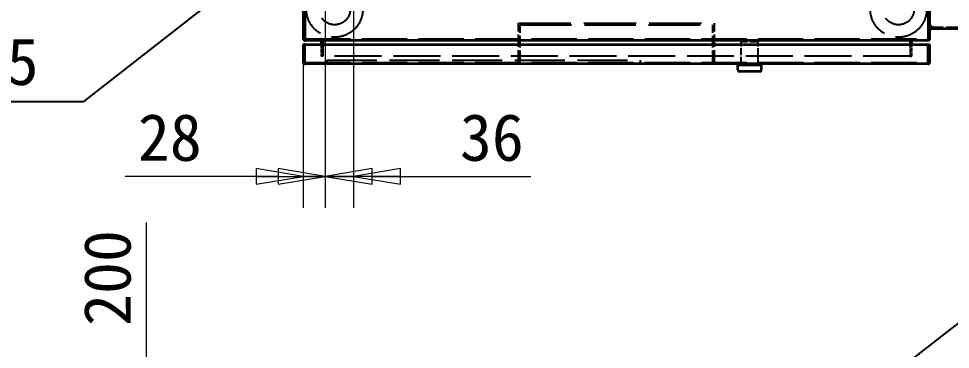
# Model space of a CAD drawing. Header units: millimetres. Extents: x 200 to 5740, y 200 to 4000.
# Drawn here: x 1485 to 2675, y 2696 to 3118 of the extents above; entities that cross this region are included whole.
import ezdxf

# ---------------------------------------------------------------- set-up
doc = ezdxf.new("R2010")
doc.units = ezdxf.units.MM
doc.header["$LTSCALE"] = 20
doc.linetypes.add('DASHED', pattern=[0.2067, 0.1654, -0.0413])
for name, color, linetype, lineweight in [('可見 (ISO)', 7, 'Continuous', 35), ('標註 (ISO)', 7, 'Continuous', 18), ('符號 (ISO)', 7, 'Continuous', 25), ('隱藏 (ISO)', 7, 'DASHED', 25)]:
    doc.layers.add(name, color=color, linetype=linetype, lineweight=lineweight)
doc.styles.add('註記文字 (JIS)', font='kaiu.ttf')
doc.dimstyles.new('預設 (JIS)', dxfattribs={"dimscale": 20, "dimtxt": 3, "dimasz": 3, "dimexe": 2, "dimexo": 1, "dimgap": 0.8, "dimtad": 1, "dimrnd": 1e-08, "dimdsep": 46, "dimtxsty": '註記文字 (JIS)', "dimblk": 'Filled-1', "dimcen": 0.09, "dimdle": 10, "dimclrd": 256, "dimclre": 256, "dimclrt": 256, "dimadec": 0, "dimazin": 2, "dimtfac": 0.833333, "dimtmove": 0, "dimatfit": 3, "dimfxl": 0, "dimtolj": 1, "dimtzin": 0, "dimlwd": -1, "dimlwe": -1, "dimarcsym": 0})
doc.dimstyles.new('預設 (JIS)$7', dxfattribs={"dimscale": 20, "dimtxt": 3, "dimasz": 2.5, "dimexe": 2, "dimexo": 1, "dimgap": 0.8, "dimtad": 1, "dimrnd": 1e-08, "dimdsep": 46, "dimtxsty": '註記文字 (JIS)', "dimblk": 'Filled-1', "dimcen": 0.09, "dimdle": 10, "dimclrd": 256, "dimclre": 256, "dimclrt": 256, "dimadec": 0, "dimazin": 2, "dimtfac": 0.833333, "dimtmove": 0, "dimatfit": 3, "dimfxl": 0, "dimtolj": 1, "dimtzin": 0, "dimlwd": -1, "dimlwe": -1, "dimarcsym": 0})

# ---------------------------------------------------------------- blocks, each defined once
blk = doc.blocks.new('Filled-1')
at = {"color": 0}
for p, q in [((0, 0), (-1, 0.167)), ((-1, 0.167), (-1, -0.167)), ((-1, 0), (0, 0)), ((-1, -0.167), (0, 0))]:
    blk.add_line(p, q, dxfattribs=at)
at = {"color": 0, "flags": 128}
blk.add_lwpolyline([(-1, -0.167), (0, 0)], dxfattribs=at)
at = {"color": 0}
blk.add_solid([(-1, -0.167), (0, 0), (-1, 0.167), (-1, -0.167)], dxfattribs=at)
blk = doc.blocks.new('*D15')
at = {"layer": 'Defpoints', "color": 0}
for p in [(1495.6, 2649.6), (1223.1, 2449.6), (1648.3, 2449.6)]:
    blk.add_point(p, dxfattribs=at)
at = {"layer": '標註 (ISO)'}
for p, q in [((1648.3, 2649.6), (1648.3, 2857.6)), ((1515.6, 2649.6), (1688.3, 2649.6)), ((1648.3, 2509.6), (1648.3, 2589.6)), ((1243.1, 2449.6), (1688.3, 2449.6))]:
    blk.add_line(p, q, dxfattribs=at)
at = {"layer": '標註 (ISO)', "xscale": 60, "yscale": 60, "zscale": 60}
for p, rotation in [((1648.3, 2649.6), 90), ((1648.3, 2449.6), 270)]:
    blk.add_blockref('Filled-1', p, dxfattribs=dict(at, rotation=rotation))
at = {"layer": '標註 (ISO)', "insert": (1568.3, 2725.6), "char_height": 60, "attachment_point": 1, "rotation": 90, "style": '註記文字 (JIS)'}
blk.add_mtext('\\A1;200', dxfattribs=at)
blk = doc.blocks.new('*D57')
at = {"layer": 'Defpoints', "color": 0}
for p in [(1876.6, 3264.2), (1848.6, 3092.7), (1876.6, 2916.5)]:
    blk.add_point(p, dxfattribs=at)
at = {"layer": '標註 (ISO)'}
for p, q in [((1876.6, 3244.2), (1876.6, 2876.5)), ((1848.6, 3072.7), (1848.6, 2876.5)), ((1788.6, 2916.5), (1621.4, 2916.5)), ((1876.6, 2916.5), (1848.6, 2916.5)), ((1936.6, 2916.5), (1996.6, 2916.5))]:
    blk.add_line(p, q, dxfattribs=at)
at = {"layer": '標註 (ISO)', "xscale": 60, "yscale": 60, "zscale": 60}
blk.add_blockref('Filled-1', (1848.6, 2916.5), dxfattribs=at)
at = {"layer": '標註 (ISO)', "xscale": 60, "yscale": 60, "zscale": 60, "rotation": 180}
blk.add_blockref('Filled-1', (1876.6, 2916.5), dxfattribs=at)
at = {"layer": '標註 (ISO)', "insert": (1637.4, 2996.5), "char_height": 60, "attachment_point": 1, "style": '註記文字 (JIS)'}
blk.add_mtext('\\A1;28', dxfattribs=at)
blk = doc.blocks.new('*D58')
at = {"layer": 'Defpoints', "color": 0}
for p in [(1876.6, 3264.2), (1912.6, 3264.2), (1876.6, 2916.5)]:
    blk.add_point(p, dxfattribs=at)
at = {"layer": '標註 (ISO)'}
for p, q in [((1876.6, 3244.2), (1876.6, 2876.5)), ((1912.6, 3244.2), (1912.6, 2876.5)), ((1816.6, 2916.5), (1756.6, 2916.5)), ((1876.6, 2916.5), (1912.6, 2916.5)), ((1972.6, 2916.5), (2139.3, 2916.5))]:
    blk.add_line(p, q, dxfattribs=at)
at = {"layer": '標註 (ISO)', "xscale": 60, "yscale": 60, "zscale": 60}
blk.add_blockref('Filled-1', (1876.6, 2916.5), dxfattribs=at)
at = {"layer": '標註 (ISO)', "xscale": 60, "yscale": 60, "zscale": 60, "rotation": 180}
blk.add_blockref('Filled-1', (1912.6, 2916.5), dxfattribs=at)
at = {"layer": '標註 (ISO)', "insert": (2048.6, 2996.5), "char_height": 60, "attachment_point": 1, "style": '註記文字 (JIS)'}
blk.add_mtext('\\A1;36', dxfattribs=at)

msp = doc.modelspace()

# ---------------------------------------------------------------- linework, layer by layer
at = {"layer": '可見 (ISO)'}
for p, q in [((1848.637, 3687.74), (1848.637, 3092.74)), ((1850.637, 3687.74), (1850.637, 3092.74)), ((1850.708, 3092.74), (1850.708, 3687.74)), ((2646.566, 3687.74), (2646.566, 3092.74)), ((2646.637, 3687.74), (2646.637, 3092.74)), ((2648.637, 3092.74), (2648.637, 3687.74)), ((2648.637, 3105.24), (2650.637, 3105.24)), ((2698.637, 3105.24), (2650.637, 3105.24)), ((1848.637, 3085.24), (1848.637, 3062.74)), ((1850.637, 3085.24), (1848.637, 3085.24)), ((1850.637, 3062.74), (1850.637, 3085.24)), ((1850.708, 3062.74), (1850.708, 3085.24)), ((1850.708, 3085.24), (2646.566, 3085.24)), ((1851.137, 3090.266), (1851.137, 3090.24)), ((1851.137, 3090.24), (1851.208, 3090.24)), ((2646.066, 3090.24), (1851.208, 3090.24)), ((1871.637, 3089.74), (1871.637, 3085.24)), ((1873.637, 3089.74), (1873.637, 3085.24)), ((1873.708, 3085.24), (1873.708, 3089.74)), ((2623.566, 3089.74), (2623.566, 3085.24)), ((2623.637, 3089.74), (2623.637, 3085.24)), ((2625.637, 3085.24), (2625.637, 3089.74)), ((2646.066, 3090.24), (2646.137, 3090.24)), ((2646.137, 3090.266), (2646.137, 3090.24)), ((2646.566, 3085.24), (2646.566, 3062.74)), ((2646.637, 3062.74), (2646.637, 3085.24)), ((2646.637, 3085.24), (2648.637, 3085.24)), ((2648.637, 3062.74), (2648.637, 3085.24)), ((1850.637, 3062.74), (1848.637, 3062.74)), ((1851.137, 3062.74), (1850.708, 3062.74)), ((1851.137, 3062.74), (1851.137, 3060.24)), ((2646.137, 3060.24), (1851.137, 3060.24)), ((2433.637, 3058.54), (2403.637, 3058.54)), ((2403.637, 3052.54), (2403.637, 3058.54)), ((2407.637, 3058.54), (2407.637, 3060.24)), ((2429.637, 3058.54), (2429.637, 3060.24)), ((2433.637, 3052.54), (2433.637, 3058.54)), ((2646.137, 3060.24), (2646.137, 3062.74)), ((2646.566, 3062.74), (2646.137, 3062.74)), ((2646.637, 3062.74), (2648.637, 3062.74)), ((2431.637, 3050.54), (2405.637, 3050.54))]:
    msp.add_line(p, q, dxfattribs=at)
for centre, radius, start, end in [((1851.137, 3092.74), 0.5, 180, 211.447341), ((1871.137, 3089.74), 2.5, 0, 2.761365), ((2626.137, 3089.74), 2.5, 177.238635, 180), ((2646.137, 3092.74), 0.5, 328.552659, 0), ((1851.137, 3062.74), 2.5, 180, 270), ((1851.137, 3062.74), 0.5, 180, 270), ((2646.137, 3062.74), 2.5, 270, 0), ((2646.137, 3062.74), 0.5, 270, 0), ((2405.637, 3052.54), 2, 180, 270), ((2431.637, 3052.54), 2, 270, 0)]:
    msp.add_arc(centre, radius, start, end, dxfattribs=at)
for points, knots in [([(1848.637, 3092.74), (1848.637, 3091.848), (1849.156, 3090.973), (1849.94, 3090.546), (1850.305, 3090.346), (1850.721, 3090.24), (1851.137, 3090.24)], [-3.14159265, -3.14159265, -3.14159265, -3.14159265, -2.07006379, -2.07006379, -2.07006379, -1.57079633, -1.57079633, -1.57079633, -1.57079633]), ([(1851.208, 3090.24), (1851.029, 3090.24), (1850.854, 3090.76), (1850.769, 3091.544), (1850.729, 3091.909), (1850.708, 3092.324), (1850.708, 3092.74)], [1.57079633, 1.57079633, 1.57079633, 1.57079633, 2.6423252, 2.6423252, 2.6423252, 3.14159265, 3.14159265, 3.14159265, 3.14159265]), ([(1871.137, 3090.24), (1871.33, 3090.24), (1871.518, 3090.117), (1871.596, 3089.94), (1871.623, 3089.877), (1871.637, 3089.809), (1871.637, 3089.74)], [1.57079633, 1.57079633, 1.57079633, 1.57079633, 2.73098782, 2.73098782, 2.73098782, 3.14159265, 3.14159265, 3.14159265, 3.14159265]), ([(1873.708, 3089.74), (1873.708, 3089.934), (1873.092, 3090.122), (1872.206, 3090.199), (1871.892, 3090.226), (1871.55, 3090.24), (1871.208, 3090.24)], [-3.14159265, -3.14159265, -3.14159265, -3.14159265, -1.98140116, -1.98140116, -1.98140116, -1.57079633, -1.57079633, -1.57079633, -1.57079633]), ([(2626.066, 3090.24), (2625.1, 3090.24), (2624.16, 3090.117), (2623.774, 3089.94), (2623.638, 3089.877), (2623.566, 3089.809), (2623.566, 3089.74)], [1.57079633, 1.57079633, 1.57079633, 1.57079633, 2.73098782, 2.73098782, 2.73098782, 3.14159265, 3.14159265, 3.14159265, 3.14159265]), ([(2625.637, 3089.74), (2625.637, 3089.934), (2625.76, 3090.122), (2625.938, 3090.199), (2626, 3090.226), (2626.069, 3090.24), (2626.137, 3090.24)], [-3.14159265, -3.14159265, -3.14159265, -3.14159265, -1.98140116, -1.98140116, -1.98140116, -1.57079633, -1.57079633, -1.57079633, -1.57079633]), ([(2646.566, 3092.74), (2646.566, 3091.848), (2646.463, 3090.973), (2646.306, 3090.546), (2646.233, 3090.346), (2646.15, 3090.24), (2646.066, 3090.24)], [-3.14159265, -3.14159265, -3.14159265, -3.14159265, -2.07006379, -2.07006379, -2.07006379, -1.57079633, -1.57079633, -1.57079633, -1.57079633]), ([(2646.137, 3090.24), (2647.03, 3090.24), (2647.904, 3090.76), (2648.332, 3091.544), (2648.531, 3091.909), (2648.637, 3092.324), (2648.637, 3092.74)], [1.57079633, 1.57079633, 1.57079633, 1.57079633, 2.6423252, 2.6423252, 2.6423252, 3.14159265, 3.14159265, 3.14159265, 3.14159265])]:
    msp.add_open_spline(points, degree=3, knots=knots, dxfattribs=at)
at = {"layer": '隱藏 (ISO)', "ltscale": 20.158039}
msp.add_line((2123.637, 3112.24), (2373.637, 3112.24), dxfattribs=at)
at = {"layer": '隱藏 (ISO)', "ltscale": 4.761642}
for p, q in [((2123.637, 3062.24), (2123.637, 3112.24)), ((2373.637, 3062.24), (2373.637, 3112.24))]:
    msp.add_line(p, q, dxfattribs=at)
at = {"layer": '隱藏 (ISO)', "ltscale": 19.83551}
msp.add_line((2125.637, 3110.24), (2371.637, 3110.24), dxfattribs=at)
at = {"layer": '隱藏 (ISO)', "ltscale": 4.571172}
for p, q in [((2125.637, 3062.24), (2125.637, 3110.24)), ((2371.637, 3062.24), (2371.637, 3110.24)), ((2650.637, 3107.24), (2698.637, 3107.24))]:
    msp.add_line(p, q, dxfattribs=at)
at = {"layer": '隱藏 (ISO)', "ltscale": 0.19037}
for p, q in [((2646.637, 3109.24), (2648.637, 3109.24)), ((2650.637, 3107.24), (2650.637, 3105.24)), ((2648.637, 3103.24), (2646.637, 3103.24)), ((1851.208, 3092.24), (1851.208, 3090.24)), ((1871.137, 3090.24), (1871.137, 3092.24)), ((1871.208, 3092.24), (1871.208, 3090.24)), ((2626.066, 3090.24), (2626.066, 3092.24)), ((2626.137, 3092.24), (2626.137, 3090.24)), ((2646.066, 3092.24), (2646.066, 3090.24)), ((1873.637, 3070.24), (1871.637, 3070.24)), ((2623.637, 3070.24), (2625.637, 3070.24)), ((1876.637, 3060.24), (1876.637, 3062.24)), ((1898.637, 3060.24), (1898.637, 3062.24)), ((1906.637, 3060.24), (1906.637, 3062.24)), ((2258.637, 3060.24), (2258.637, 3062.24)), ((2323.637, 3062.24), (2323.637, 3060.24)), ((2353.637, 3062.24), (2353.637, 3060.24)), ((2403.637, 3062.24), (2403.637, 3060.24)), ((2433.637, 3062.24), (2433.637, 3060.24)), ((2483.637, 3062.24), (2483.637, 3060.24)), ((2513.637, 3062.24), (2513.637, 3060.24))]:
    msp.add_line(p, q, dxfattribs=at)
at = {"layer": '隱藏 (ISO)', "ltscale": 0.398819}
msp.add_line((2646.637, 3105.24), (2648.637, 3105.24), dxfattribs=at)
at = {"layer": '隱藏 (ISO)', "ltscale": 0.299089}
for p in [(2648.637, 3109.24), (2650.637, 3107.24)]:
    msp.add_line(p, (2650.637, 3109.24), dxfattribs=at)
at = {"layer": '隱藏 (ISO)', "ltscale": 0.009423}
for p, q in [((1851.137, 3092.24), (1851.208, 3092.24)), ((2646.137, 3092.24), (2646.066, 3092.24))]:
    msp.add_line(p, q, dxfattribs=at)
at = {"layer": '隱藏 (ISO)', "ltscale": 0.187977}
for p, q in [((1851.137, 3092.24), (1851.137, 3090.266)), ((2646.137, 3092.24), (2646.137, 3090.266))]:
    msp.add_line(p, q, dxfattribs=at)
at = {"layer": '隱藏 (ISO)', "ltscale": 17.479408}
msp.add_line((1851.208, 3092.24), (2646.066, 3092.24), dxfattribs=at)
at = {"layer": '隱藏 (ISO)', "ltscale": 1.428422}
for p, q in [((1871.637, 3085.24), (1871.637, 3070.24)), ((1873.637, 3085.24), (1873.637, 3070.24)), ((1873.708, 3070.24), (1873.708, 3085.24)), ((2623.566, 3085.24), (2623.566, 3070.24)), ((2623.637, 3085.24), (2623.637, 3070.24)), ((2625.637, 3070.24), (2625.637, 3085.24))]:
    msp.add_line(p, q, dxfattribs=at)
at = {"layer": '隱藏 (ISO)', "ltscale": 3.290979}
msp.add_line((2429.637, 3088.54), (2407.637, 3088.54), dxfattribs=at)
at = {"layer": '隱藏 (ISO)', "ltscale": 2.695046}
for p, q in [((2407.637, 3060.24), (2407.637, 3088.54)), ((2429.637, 3060.24), (2429.637, 3088.54))]:
    msp.add_line(p, q, dxfattribs=at)
at = {"layer": '隱藏 (ISO)', "ltscale": 18.138815}
msp.add_line((2623.566, 3070.24), (1873.708, 3070.24), dxfattribs=at)
at = {"layer": '隱藏 (ISO)', "ltscale": 17.482517}
msp.add_line((1851.137, 3062.24), (2646.137, 3062.24), dxfattribs=at)
at = {"layer": '隱藏 (ISO)', "ltscale": 19.351717}
msp.add_line((1878.637, 3065.24), (2278.637, 3065.24), dxfattribs=at)
at = {"layer": '隱藏 (ISO)', "ltscale": 0.285604}
for p, q in [((1878.637, 3065.24), (1878.637, 3062.24)), ((2278.637, 3065.24), (2278.637, 3062.24))]:
    msp.add_line(p, q, dxfattribs=at)
at = {"layer": '隱藏 (ISO)', "ltscale": 18.238564}
for centre in [(1888.637, 3130.24), (2608.637, 3130.24)]:
    msp.add_circle(centre, 36, dxfattribs=at)
at = {"layer": '隱藏 (ISO)', "ltscale": 15.198803}
for centre in [(1888.637, 3130.24), (2608.637, 3130.24)]:
    msp.add_circle(centre, 20, dxfattribs=at)
at = {"layer": '隱藏 (ISO)', "ltscale": 0.090854}
for centre, start, end in [((1851.208, 3092.74), 180, 270), ((2646.066, 3092.74), 270, 0)]:
    msp.add_arc(centre, 0.5, start, end, dxfattribs=at)
at = {"layer": '隱藏 (ISO)', "ltscale": 0.06353}
for centre, start, end in [((1851.137, 3092.74), 211.447341, 270), ((2646.137, 3092.74), 270, 328.552659)]:
    msp.add_arc(centre, 0.5, start, end, dxfattribs=at)
at = {"layer": '隱藏 (ISO)', "ltscale": 0.443191}
for centre, start, end in [((1871.137, 3089.74), 2.761365, 90), ((2626.137, 3089.74), 90, 177.238635)]:
    msp.add_arc(centre, 2.5, start, end, dxfattribs=at)
at = {"layer": '隱藏 (ISO)', "ltscale": 0.45467}
for centre, start, end in [((1871.208, 3089.74), 0, 90), ((2626.066, 3089.74), 90, 180)]:
    msp.add_arc(centre, 2.5, start, end, dxfattribs=at)

# ---------------------------------------------------------------- texts
at = {"layer": '符號 (ISO)', "insert": (1244.491, 3093.318), "char_height": 59.99092, "width": 273.08707, "attachment_point": 1, "line_spacing_factor": 0.524921, "style": '註記文字 (JIS)'}
msp.add_mtext('8-\\fAIGDT|b0|i0;\\H60.0000;n\\f標楷體|b0|i0;\\H59.9909;5.5', dxfattribs=at)

# ---------------------------------------------------------------- dimensions: what is measured, and where the dimension line sits
at = {"layer": '標註 (ISO)'}
for base, p1, p2, angle, override, picture, middle in [((1876.637, 2916.524), (1848.637, 3092.74), (1876.637, 3264.24), 180, {"dimgap": 0.8, "dimdec": 2, "dimtol": 0, "dimlim": 0, "dimtp": 0, "dimtm": 0, "dimtdec": 2, "dimtofl": 1, "dimatfit": 1}, '*D57', (1675.013, 2916.524)), ((1876.637, 2916.524), (1912.637, 3264.24), (1876.637, 3264.24), 180, {"dimgap": 0.8, "dimdec": 2, "dimtol": 0, "dimlim": 0, "dimtp": 0, "dimtm": 0, "dimtdec": 2, "dimtofl": 1, "dimatfit": 1}, '*D58', (2085.971, 2916.524)), ((1648.269, 2449.57), (1495.635, 2649.57), (1223.135, 2449.57), 270, {"dimgap": 0.8, "dimdec": 2, "dimtol": 0, "dimlim": 0, "dimtp": 0, "dimtm": 0, "dimtdec": 2, "dimtofl": 0, "dimatfit": 2}, '*D15', (1648.269, 2783.581))]:
    dim = msp.add_linear_dim(base=base, p1=p1, p2=p2, angle=angle, dimstyle='預設 (JIS)', override=override, dxfattribs=at)
    dim.commit()
    dim.dimension.update_dxf_attribs({"geometry": picture, "text_midpoint": middle, "dimtype": 160})

# ---------------------------------------------------------------- leaders
at = {"layer": '符號 (ISO)', "annotation_type": 0, "has_hookline": 1}
for points, hookline_direction, text_width in [([(1876.494, 3253.518), (1567.578, 3011.64), (1517.578, 3011.64)], 1, 271.7), ([(2539.822, 2616.006), (2923.717, 2914.899), (2973.717, 2914.899)], 0, 835.896)]:
    msp.add_leader(points, dimstyle='預設 (JIS)$7', override={"dimgap": 0, "dimtad": 1}, dxfattribs=dict(at, hookline_direction=hookline_direction, text_width=text_width))

doc.saveas('drawing.dxf')
